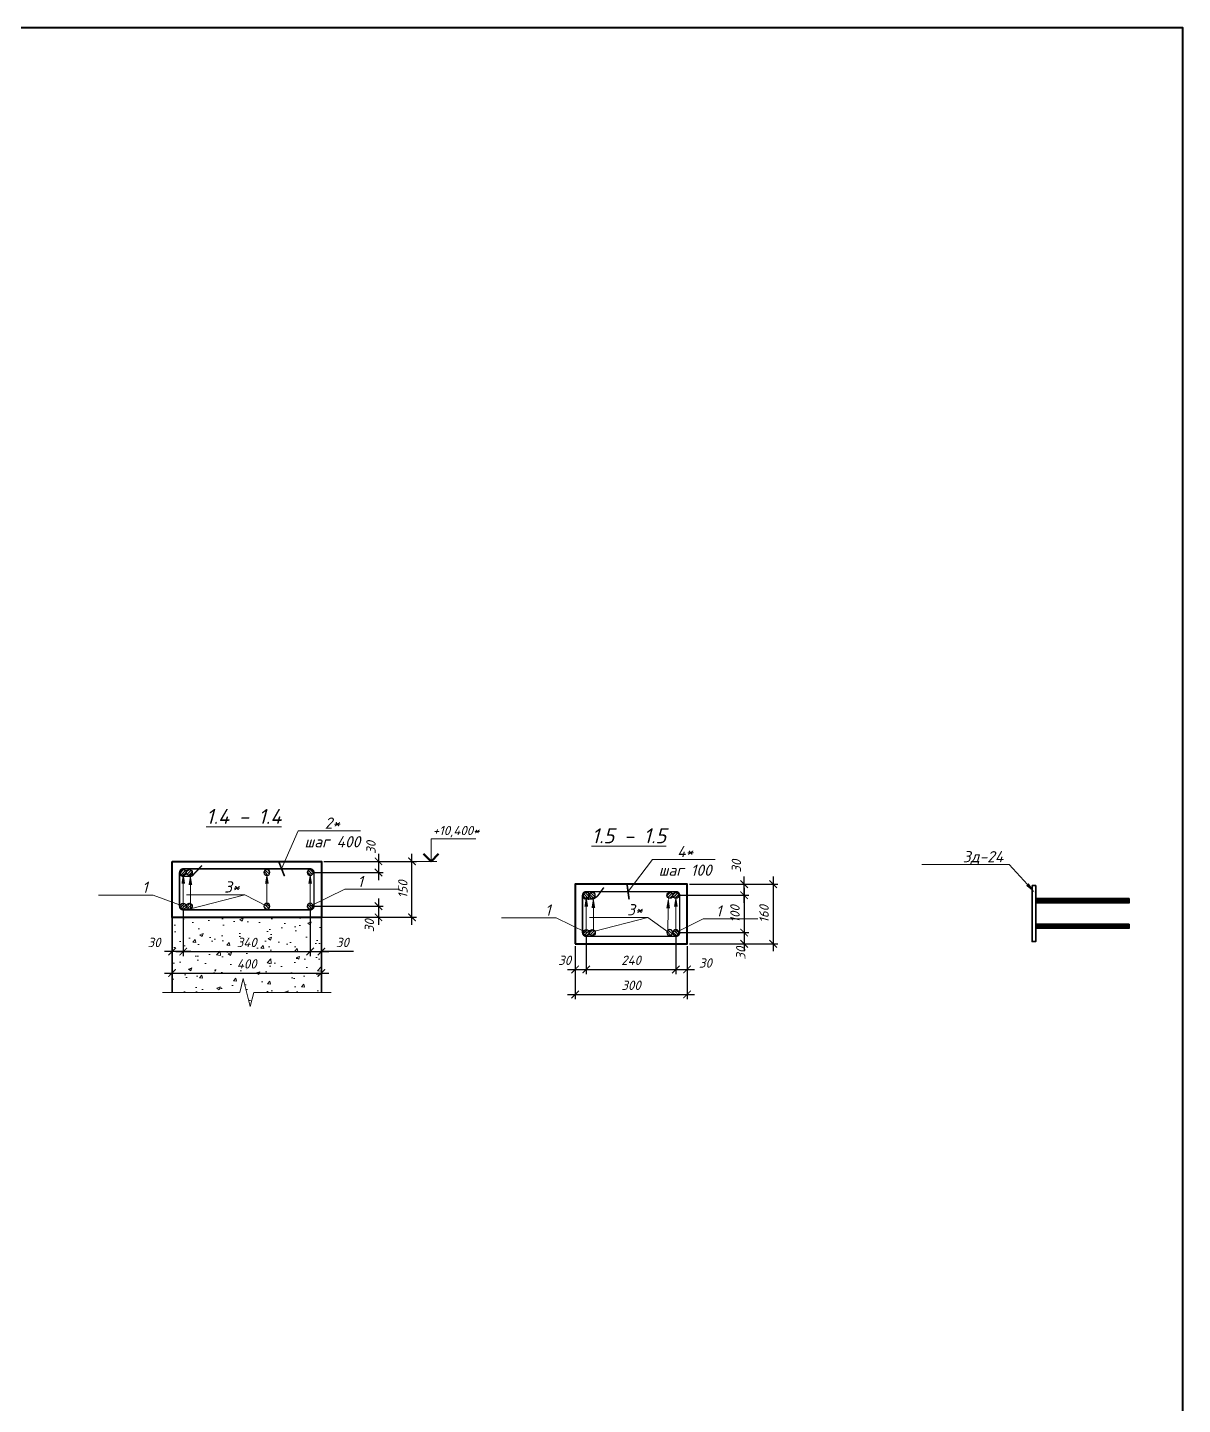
# Model space of a CAD drawing. Header units: millimetres. Extents: x -1807136 to 209800, y 0 to 410608.
# Drawn here: x 21223 to 24318, y 41194 to 44882 of the extents above; entities that cross this region are included whole.
import ezdxf
from ezdxf import colors
from ezdxf.entities.mleader import LeaderData, LeaderLine
from ezdxf.enums import TextEntityAlignment as Align
from ezdxf.math import Vec2, Vec3

# ---------------------------------------------------------------- set-up
doc = ezdxf.new("R2010")
doc.units = ezdxf.units.MM
doc.header["$PDMODE"] = 3
doc.layers.get('0').update_dxf_attribs({"lineweight": 5})
doc.layers.get('Defpoints').update_dxf_attribs({"lineweight": 0})
for name, color, linetype, lineweight in [('!!!Металл разрез', 7, 'Continuous', 35), ('#Dimensions', 7, 'Continuous', 9), ('#Арматура', 152, 'Continuous', 30), ('#Бетон разрез', 22, 'Continuous', 40), ('#Выноски', 7, 'Continuous', 15), ('#Газобетон', 152, 'Continuous', 35), ('#разм', 7, 'Continuous', 9), ('A-okno', 7, 'Continuous', 0), ('k_ Каркасы', 66, 'Continuous', 0)]:
    doc.layers.add(name, color=color, linetype=linetype, lineweight=lineweight)
doc.layers.add('#Hatch', color=252, linetype='Continuous', lineweight=5, true_color=0x696969)
doc.layers.add('#Арматура вид_2', color=7, linetype='Continuous', lineweight=35, true_color=0x616161)
doc.styles.add('STEP PR', font='isocpeui.ttf')
doc.dimstyles.new('SPDS', dxfattribs={"dimscale": 10, "dimtxt": 2.5, "dimasz": 2, "dimexe": 1.25, "dimexo": 0.625, "dimtad": 1, "dimdec": 0, "dimrnd": 0.001, "dimtxsty": 'STEP PR', "dimblk": 'ARCHTICK', "dimcen": 2.5, "dimdle": 2, "dimclrd": 256, "dimclre": 256, "dimclrt": 7, "dimadec": 0, "dimazin": 2, "dimtfac": 0.75, "dimtdec": 0, "dimtmove": 1, "dimatfit": 3, "dimfxl": 1, "dimtolj": 1, "dimarcsym": 1})

# ---------------------------------------------------------------- blocks, each defined once
blk = doc.blocks.new('*U29')
at = {"layer": '#Арматура', "lineweight": 0}
h = blk.add_hatch(dxfattribs=at)
h.set_pattern_fill('ANSI31', scale=1.6)
edge = h.paths.add_edge_path()
edge.add_arc((0, 8), 8, 0, 360)
blk.add_circle((0, 8), 8)
blk = doc.blocks.new('*U97')
at = {"layer": '#разм', "ltscale": 100, "elevation": 0}
for points in [[(4577173, -920400), (4578375, -920400)], [(4577173, -921000), (4577173, -920400)], [(4575899, -921000), (4577323, -921000)]]:
    blk.add_lwpolyline(points, dxfattribs=at)
at = {"layer": 'A-okno', "color": 0, "lineweight": 50, "ltscale": 100, "elevation": 0}
for points in [[(4577173, -921000), (4576973, -920800)], [(4577173, -921000), (4577373, -920800)]]:
    blk.add_lwpolyline(points, dxfattribs=at)
at = {"layer": '#разм', "style": 'STEP PR'}
for tag, p in [('ОТМЕТКА', (4577216, -920299)), ('ПРИМЕЧАНИЕ', (4577314, -920711))]:
    blk.add_attdef(tag, p, '', height=250, dxfattribs=at)
blk = doc.blocks.new('_ArchTick')
at = {"color": 0, "linetype": 'ByBlock', "const_width": 0.15}
blk.add_lwpolyline([(-0.5, -0.5), (0.5, 0.5)], dxfattribs=at)
blk = doc.blocks.new('*D134')
at = {"layer": '#Dimensions', "lineweight": -2, "transparency": 16777216}
for p, q in [((22017, 42648.8), (22266, 42648.8)), ((22253.5, 42478.8), (22253.5, 42668.8)), ((22017, 42498.8), (22266, 42498.8))]:
    blk.add_line(p, q, dxfattribs=at)
at = {"layer": 'Defpoints', "color": 0, "transparency": 16777216}
for p in [(22010.7, 42648.8), (22253.5, 42648.8), (22010.7, 42498.8)]:
    blk.add_point(p, dxfattribs=at)
at = {"layer": '#Dimensions', "lineweight": -2, "transparency": 16777216, "xscale": 20, "yscale": 20, "zscale": 20}
for p, rotation in [((22253.5, 42648.8), 90), ((22253.5, 42498.8), 270)]:
    blk.add_blockref('_ArchTick', p, dxfattribs=dict(at, rotation=rotation))
at = {"layer": '#Dimensions', "transparency": 16777216, "insert": (22229, 42573.8), "char_height": 25, "attachment_point": 5, "rotation": 90, "style": 'STEP PR'}
blk.add_mtext('\\A1;150', dxfattribs=at)
blk = doc.blocks.new('*D135')
at = {"layer": '#Dimensions', "lineweight": -2, "transparency": 16777216}
for p, q in [((21610.7, 42642.5), (21610.7, 42337.1)), ((22010.7, 42642.5), (22010.7, 42337.1)), ((21590.7, 42349.6), (22030.7, 42349.6))]:
    blk.add_line(p, q, dxfattribs=at)
at = {"layer": 'Defpoints', "color": 0, "transparency": 16777216}
for p in [(21610.7, 42648.8), (22010.7, 42648.8), (22010.7, 42349.6)]:
    blk.add_point(p, dxfattribs=at)
at = {"layer": '#Dimensions', "lineweight": -2, "transparency": 16777216, "xscale": 20, "yscale": 20, "zscale": 20, "rotation": 180}
blk.add_blockref('_ArchTick', (21610.7, 42349.6), dxfattribs=at)
at = {"layer": '#Dimensions', "lineweight": -2, "transparency": 16777216, "xscale": 20, "yscale": 20, "zscale": 20}
blk.add_blockref('_ArchTick', (22010.7, 42349.6), dxfattribs=at)
at = {"layer": '#Dimensions', "transparency": 16777216, "insert": (21810.7, 42374.1), "char_height": 25, "attachment_point": 5, "style": 'STEP PR'}
blk.add_mtext('\\A1;400', dxfattribs=at)
blk = doc.blocks.new('*D136')
at = {"layer": '#Dimensions', "lineweight": -2, "transparency": 16777216}
for p, q in [((21640.7, 42522.5), (21640.7, 42394.6)), ((21980.7, 42522.5), (21980.7, 42394.6)), ((21620.7, 42407.1), (22000.7, 42407.1))]:
    blk.add_line(p, q, dxfattribs=at)
at = {"layer": 'Defpoints', "color": 0, "transparency": 16777216}
for p in [(21640.7, 42528.8), (21980.7, 42528.8), (21980.7, 42407.1)]:
    blk.add_point(p, dxfattribs=at)
at = {"layer": '#Dimensions', "lineweight": -2, "transparency": 16777216, "xscale": 20, "yscale": 20, "zscale": 20, "rotation": 180}
blk.add_blockref('_ArchTick', (21640.7, 42407.1), dxfattribs=at)
at = {"layer": '#Dimensions', "lineweight": -2, "transparency": 16777216, "xscale": 20, "yscale": 20, "zscale": 20}
blk.add_blockref('_ArchTick', (21980.7, 42407.1), dxfattribs=at)
at = {"layer": '#Dimensions', "transparency": 16777216, "insert": (21810.7, 42431.6), "char_height": 25, "attachment_point": 5, "style": 'STEP PR'}
blk.add_mtext('\\A1;340', dxfattribs=at)
blk = doc.blocks.new('*D137')
at = {"layer": '#Dimensions', "lineweight": -2, "transparency": 16777216}
for p, q in [((21980.7, 42522.5), (21980.7, 42394.6)), ((22010.7, 42492.5), (22010.7, 42394.6)), ((21960.7, 42407.1), (22030.7, 42407.1)), ((22096.7, 42407.1), (22010.7, 42407.1))]:
    blk.add_line(p, q, dxfattribs=at)
at = {"layer": 'Defpoints', "color": 0, "transparency": 16777216}
for p in [(21980.7, 42528.8), (22010.7, 42498.8), (22010.7, 42407.1)]:
    blk.add_point(p, dxfattribs=at)
at = {"layer": '#Dimensions', "lineweight": -2, "transparency": 16777216, "xscale": 20, "yscale": 20, "zscale": 20, "rotation": 180}
blk.add_blockref('_ArchTick', (21980.7, 42407.1), dxfattribs=at)
at = {"layer": '#Dimensions', "lineweight": -2, "transparency": 16777216, "xscale": 20, "yscale": 20, "zscale": 20}
blk.add_blockref('_ArchTick', (22010.7, 42407.1), dxfattribs=at)
at = {"layer": '#Dimensions', "transparency": 16777216, "insert": (22067.2, 42431.6), "char_height": 25, "attachment_point": 5, "style": 'STEP PR'}
blk.add_mtext('\\A1;30', dxfattribs=at)
blk = doc.blocks.new('*D132')
at = {"layer": '#Dimensions', "lineweight": -2, "transparency": 16777216}
for p, q in [((22017, 42648.8), (22176.3, 42648.8)), ((22163.8, 42668.8), (22163.8, 42598.8)), ((21987, 42618.8), (22176.3, 42618.8))]:
    blk.add_line(p, q, dxfattribs=at)
at = {"layer": 'Defpoints', "color": 0, "transparency": 16777216}
for p in [(22010.7, 42648.8), (21980.7, 42618.8), (22163.8, 42618.8)]:
    blk.add_point(p, dxfattribs=at)
at = {"layer": '#Dimensions', "lineweight": -2, "transparency": 16777216, "xscale": 20, "yscale": 20, "zscale": 20}
for p, rotation in [((22163.8, 42648.8), 90), ((22163.8, 42618.8), 270)]:
    blk.add_blockref('_ArchTick', p, dxfattribs=dict(at, rotation=rotation))
at = {"layer": '#Dimensions', "transparency": 16777216, "insert": (22143.6, 42686), "char_height": 25, "attachment_point": 5, "rotation": 90, "style": 'STEP PR'}
blk.add_mtext('\\A1;30', dxfattribs=at)
blk = doc.blocks.new('*D133')
at = {"layer": '#Dimensions', "lineweight": -2, "transparency": 16777216}
for p, q in [((22163.8, 42548.8), (22163.8, 42478.8)), ((21987, 42528.8), (22176.3, 42528.8)), ((21987, 42498.8), (22176.3, 42498.8))]:
    blk.add_line(p, q, dxfattribs=at)
at = {"layer": 'Defpoints', "color": 0, "transparency": 16777216}
for p in [(21980.7, 42528.8), (21980.7, 42498.8), (22163.8, 42498.8)]:
    blk.add_point(p, dxfattribs=at)
at = {"layer": '#Dimensions', "lineweight": -2, "transparency": 16777216, "xscale": 20, "yscale": 20, "zscale": 20}
for p, rotation in [((22163.8, 42528.8), 90), ((22163.8, 42498.8), 270)]:
    blk.add_blockref('_ArchTick', p, dxfattribs=dict(at, rotation=rotation))
at = {"layer": '#Dimensions', "transparency": 16777216, "insert": (22139.3, 42476.3), "char_height": 25, "attachment_point": 5, "rotation": 90, "style": 'STEP PR'}
blk.add_mtext('\\A1;30', dxfattribs=at)
blk = doc.blocks.new('*U88')
at = {"color": 0, "linetype": 'ByBlock', "lineweight": -2}
for p, q in [((6.92, 0), (7.23, 1.25)), ((7.23, 1.25), (7.85, -1.25)), ((6.92, 0), (0, 0)), ((7.85, -1.25), (8.17, 0)), ((15.08, 0), (8.17, 0))]:
    blk.add_line(p, q, dxfattribs=at)
blk = doc.blocks.new('*D138')
at = {"layer": '#Dimensions', "lineweight": -2, "transparency": 16777216}
for p, q in [((21610.7, 42522.5), (21610.7, 42394.6)), ((21640.7, 42522.5), (21640.7, 42394.6)), ((21660.7, 42407.1), (21590.7, 42407.1))]:
    blk.add_line(p, q, dxfattribs=at)
at = {"layer": 'Defpoints', "color": 0, "transparency": 16777216}
for p in [(21610.7, 42528.8), (21640.7, 42528.8), (21610.7, 42407.1)]:
    blk.add_point(p, dxfattribs=at)
at = {"layer": '#Dimensions', "lineweight": -2, "transparency": 16777216, "xscale": 20, "yscale": 20, "zscale": 20, "rotation": 180}
blk.add_blockref('_ArchTick', (21610.7, 42407.1), dxfattribs=at)
at = {"layer": '#Dimensions', "lineweight": -2, "transparency": 16777216, "xscale": 20, "yscale": 20, "zscale": 20}
blk.add_blockref('_ArchTick', (21640.7, 42407.1), dxfattribs=at)
at = {"layer": '#Dimensions', "transparency": 16777216, "insert": (21562.5, 42431.6), "char_height": 25, "attachment_point": 5, "style": 'STEP PR'}
blk.add_mtext('\\A1;30', dxfattribs=at)
blk = doc.blocks.new('*D139')
at = {"layer": '#Dimensions', "lineweight": -2, "transparency": 16777216}
for p, q in [((22690.6, 42421.5), (22690.6, 42346.7)), ((22720.6, 42451.5), (22720.6, 42346.7)), ((22670.6, 42359.2), (22740.6, 42359.2))]:
    blk.add_line(p, q, dxfattribs=at)
at = {"layer": 'Defpoints', "color": 0, "transparency": 16777216}
for p in [(22720.6, 42457.8), (22690.6, 42427.8), (22720.6, 42359.2)]:
    blk.add_point(p, dxfattribs=at)
at = {"layer": '#Dimensions', "lineweight": -2, "transparency": 16777216, "xscale": 20, "yscale": 20, "zscale": 20, "rotation": 180}
blk.add_blockref('_ArchTick', (22690.6, 42359.2), dxfattribs=at)
at = {"layer": '#Dimensions', "lineweight": -2, "transparency": 16777216, "xscale": 20, "yscale": 20, "zscale": 20}
blk.add_blockref('_ArchTick', (22720.6, 42359.2), dxfattribs=at)
at = {"layer": '#Dimensions', "transparency": 16777216, "insert": (22662.7, 42383.7), "char_height": 25, "attachment_point": 5, "style": 'STEP PR'}
blk.add_mtext('\\A1;30', dxfattribs=at)
blk = doc.blocks.new('*D140')
at = {"layer": '#Dimensions', "lineweight": -2, "transparency": 16777216}
for p, q in [((22720.6, 42451.5), (22720.6, 42346.7)), ((22960.6, 42451.5), (22960.6, 42346.7)), ((22700.6, 42359.2), (22980.6, 42359.2))]:
    blk.add_line(p, q, dxfattribs=at)
at = {"layer": 'Defpoints', "color": 0, "transparency": 16777216}
for p in [(22720.6, 42457.8), (22960.6, 42457.8), (22960.6, 42359.2)]:
    blk.add_point(p, dxfattribs=at)
at = {"layer": '#Dimensions', "lineweight": -2, "transparency": 16777216, "xscale": 20, "yscale": 20, "zscale": 20, "rotation": 180}
blk.add_blockref('_ArchTick', (22720.6, 42359.2), dxfattribs=at)
at = {"layer": '#Dimensions', "lineweight": -2, "transparency": 16777216, "xscale": 20, "yscale": 20, "zscale": 20}
blk.add_blockref('_ArchTick', (22960.6, 42359.2), dxfattribs=at)
at = {"layer": '#Dimensions', "transparency": 16777216, "insert": (22840.6, 42383.7), "char_height": 25, "attachment_point": 5, "style": 'STEP PR'}
blk.add_mtext('\\A1;240', dxfattribs=at)
blk = doc.blocks.new('*D141')
at = {"layer": '#Dimensions', "lineweight": -2, "transparency": 16777216}
for p, q in [((22960.6, 42451.5), (22960.6, 42346.7)), ((22990.6, 42421.5), (22990.6, 42346.7)), ((22940.6, 42359.2), (23010.6, 42359.2))]:
    blk.add_line(p, q, dxfattribs=at)
at = {"layer": 'Defpoints', "color": 0, "transparency": 16777216}
for p in [(22960.6, 42457.8), (22990.6, 42427.8), (22990.6, 42359.2)]:
    blk.add_point(p, dxfattribs=at)
at = {"layer": '#Dimensions', "lineweight": -2, "transparency": 16777216, "xscale": 20, "yscale": 20, "zscale": 20, "rotation": 180}
blk.add_blockref('_ArchTick', (22960.6, 42359.2), dxfattribs=at)
at = {"layer": '#Dimensions', "lineweight": -2, "transparency": 16777216, "xscale": 20, "yscale": 20, "zscale": 20}
blk.add_blockref('_ArchTick', (22990.6, 42359.2), dxfattribs=at)
at = {"layer": '#Dimensions', "transparency": 16777216, "insert": (23039.8, 42376.5), "char_height": 25, "attachment_point": 5, "style": 'STEP PR'}
blk.add_mtext('\\A1;30', dxfattribs=at)
blk = doc.blocks.new('*D142')
at = {"layer": '#Dimensions', "lineweight": -2, "transparency": 16777216}
for p, q in [((23143.5, 42577.8), (23143.5, 42437.8)), ((22966.8, 42557.8), (23156, 42557.8)), ((22966.8, 42457.8), (23156, 42457.8))]:
    blk.add_line(p, q, dxfattribs=at)
at = {"layer": 'Defpoints', "color": 0, "transparency": 16777216}
for p in [(22960.6, 42557.8), (22960.6, 42457.8), (23143.5, 42457.8)]:
    blk.add_point(p, dxfattribs=at)
at = {"layer": '#Dimensions', "lineweight": -2, "transparency": 16777216, "xscale": 20, "yscale": 20, "zscale": 20}
for p, rotation in [((23143.5, 42557.8), 90), ((23143.5, 42457.8), 270)]:
    blk.add_blockref('_ArchTick', p, dxfattribs=dict(at, rotation=rotation))
at = {"layer": '#Dimensions', "transparency": 16777216, "insert": (23119, 42507.8), "char_height": 25, "attachment_point": 5, "rotation": 90, "style": 'STEP PR'}
blk.add_mtext('\\A1;100', dxfattribs=at)
blk = doc.blocks.new('*D143')
at = {"layer": '#Dimensions', "lineweight": -2, "transparency": 16777216}
for p, q in [((23143.5, 42537.8), (23143.5, 42607.8)), ((22996.8, 42587.8), (23156, 42587.8)), ((22966.8, 42557.8), (23156, 42557.8))]:
    blk.add_line(p, q, dxfattribs=at)
at = {"layer": 'Defpoints', "color": 0, "transparency": 16777216}
for p in [(22990.6, 42587.8), (23143.5, 42587.8), (22960.6, 42557.8)]:
    blk.add_point(p, dxfattribs=at)
at = {"layer": '#Dimensions', "lineweight": -2, "transparency": 16777216, "xscale": 20, "yscale": 20, "zscale": 20}
for p, rotation in [((23143.5, 42587.8), 90), ((23143.5, 42557.8), 270)]:
    blk.add_blockref('_ArchTick', p, dxfattribs=dict(at, rotation=rotation))
at = {"layer": '#Dimensions', "transparency": 16777216, "insert": (23122.8, 42635.9), "char_height": 25, "attachment_point": 5, "rotation": 90, "style": 'STEP PR'}
blk.add_mtext('\\A1;30', dxfattribs=at)
blk = doc.blocks.new('*D144')
at = {"layer": '#Dimensions', "lineweight": -2, "transparency": 16777216}
for p, q in [((22966.8, 42457.8), (23156, 42457.8)), ((23143.5, 42477.8), (23143.5, 42407.8)), ((22996.8, 42427.8), (23156, 42427.8))]:
    blk.add_line(p, q, dxfattribs=at)
at = {"layer": 'Defpoints', "color": 0, "transparency": 16777216}
for p in [(22960.6, 42457.8), (22990.6, 42427.8), (23143.5, 42427.8)]:
    blk.add_point(p, dxfattribs=at)
at = {"layer": '#Dimensions', "lineweight": -2, "transparency": 16777216, "xscale": 20, "yscale": 20, "zscale": 20}
for p, rotation in [((23143.5, 42457.8), 90), ((23143.5, 42427.8), 270)]:
    blk.add_blockref('_ArchTick', p, dxfattribs=dict(at, rotation=rotation))
at = {"layer": '#Dimensions', "transparency": 16777216, "insert": (23134.5, 42402.7), "char_height": 25, "attachment_point": 5, "rotation": 90, "style": 'STEP PR'}
blk.add_mtext('\\A1;30', dxfattribs=at)
blk = doc.blocks.new('*D145')
at = {"layer": '#Dimensions', "lineweight": -2, "transparency": 16777216}
for p, q in [((22690.6, 42421.5), (22690.6, 42279.7)), ((22990.6, 42421.5), (22990.6, 42279.7)), ((22670.6, 42292.2), (23010.6, 42292.2))]:
    blk.add_line(p, q, dxfattribs=at)
at = {"layer": 'Defpoints', "color": 0, "transparency": 16777216}
for p in [(22690.6, 42427.8), (22990.6, 42427.8), (22990.6, 42292.2)]:
    blk.add_point(p, dxfattribs=at)
at = {"layer": '#Dimensions', "lineweight": -2, "transparency": 16777216, "xscale": 20, "yscale": 20, "zscale": 20, "rotation": 180}
blk.add_blockref('_ArchTick', (22690.6, 42292.2), dxfattribs=at)
at = {"layer": '#Dimensions', "lineweight": -2, "transparency": 16777216, "xscale": 20, "yscale": 20, "zscale": 20}
blk.add_blockref('_ArchTick', (22990.6, 42292.2), dxfattribs=at)
at = {"layer": '#Dimensions', "transparency": 16777216, "insert": (22840.6, 42316.7), "char_height": 25, "attachment_point": 5, "style": 'STEP PR'}
blk.add_mtext('\\A1;300', dxfattribs=at)
blk = doc.blocks.new('*D146')
at = {"layer": '#Dimensions', "lineweight": -2, "transparency": 16777216}
for p, q in [((23221.4, 42607.8), (23221.4, 42407.8)), ((22996.8, 42587.8), (23233.9, 42587.8)), ((22996.8, 42427.8), (23233.9, 42427.8))]:
    blk.add_line(p, q, dxfattribs=at)
at = {"layer": 'Defpoints', "color": 0, "transparency": 16777216}
for p in [(22990.6, 42587.8), (22990.6, 42427.8), (23221.4, 42427.8)]:
    blk.add_point(p, dxfattribs=at)
at = {"layer": '#Dimensions', "lineweight": -2, "transparency": 16777216, "xscale": 20, "yscale": 20, "zscale": 20}
for p, rotation in [((23221.4, 42587.8), 90), ((23221.4, 42427.8), 270)]:
    blk.add_blockref('_ArchTick', p, dxfattribs=dict(at, rotation=rotation))
at = {"layer": '#Dimensions', "transparency": 16777216, "insert": (23196.9, 42507.8), "char_height": 25, "attachment_point": 5, "rotation": 90, "style": 'STEP PR'}
blk.add_mtext('\\A1;160', dxfattribs=at)
blk = doc.blocks.new('A$C2E037B08')
at = {"layer": '!!!Металл разрез'}
blk.add_lwpolyline([(-121.9, 81.9), (-111.9, 81.9), (-111.9, -68.1), (-121.9, -68.1)], close=True, dxfattribs=at)
at = {"layer": '#Арматура'}
for points in [[(138.1, 46.9), (-111.9, 46.9)], [(138.1, 46.9), (138.1, 34.9)], [(138.1, 34.9), (-111.9, 34.9)], [(138.1, -21.1), (-111.9, -21.1)], [(138.1, -33.1), (-111.9, -33.1)], [(138.1, -21.1), (138.1, -33.1)]]:
    blk.add_lwpolyline(points, dxfattribs=at)
at = {"layer": '#Арматура вид_2', "color": 7, "true_color": 0xffffff, "const_width": 12}
for points in [[(138.1, 40.9), (-111.9, 40.9)], [(138.1, -27.1), (-111.9, -27.1)]]:
    blk.add_lwpolyline(points, dxfattribs=at)

msp = doc.modelspace()

# ---------------------------------------------------------------- hatches: boundary and pattern name
at = {"layer": '#Hatch'}
h = msp.add_hatch(dxfattribs=at)
h.set_pattern_fill('AR-CONC', color=256, scale=0.5)
h.set_pattern_definition([(50, (21610.726, 42248.785), (91.092, -7.97), [9.525, -104.775]), (355, (21610.73, 42248.785), (-17.622, 95.528), [7.62, -83.82]), (100.451, (21618.32, 42248.12), (73.47, 87.559), [8.095, -89.045]), (46.184, (21610.73, 42274.18), (135.54, -21.02), [14.287, -157.162]), (96.636, (21622.02, 42272.43), (118.702, 123.713), [12.143, -133.568]), (351.184, (21610.73, 42274.18), (118.7, 123.713), [11.43, -125.73]), (21, (21623.426, 42267.835), (75.807, -51.133), [9.525, -104.775]), (326, (21623.43, 42267.835), (30.901, 92.094), [7.62, -83.82]), (71.451, (21629.74, 42263.57), (106.708, 40.961), [8.095, -89.045]), (37.5, (21610.726, 42248.785), (1.5443, 42.2775), [0, -82.804, 0, -85.09, 0, -84.1375]), (7.5, (21610.726, 42248.785), (33.41, 50.0903), [0, -48.514, 0, -80.899, 0, -32.0675]), (327.5, (21582.405, 42248.785), (67.7953, -2.8644), [0, -31.75, 0, -99.06, 0, -131.445]), (317.5, (21569.705, 42248.785), (74.0646, 12.713), [0, -41.275, 0, -65.786, 0, -93.345])])
h.paths.add_polyline_path([(22010.72592, 42498.78469), (21610.72592, 42498.78469), (21610.72592, 42297.08089), (21791.97592, 42297.08089), (21801.35092, 42334.58089), (21820.10092, 42259.58089), (21829.47592, 42297.08089), (22010.72592, 42297.08089)])

# ---------------------------------------------------------------- linework, layer by layer
at = {"layer": '#Бетон разрез'}
for points in [[(21610.72592, 42648.78469), (22010.72592, 42648.78469), (22010.72592, 42498.78469), (21610.72592, 42498.78469)], [(22690.58548, 42427.76152), (22990.58548, 42427.76152), (22990.58548, 42587.76152), (22690.58548, 42587.76152)]]:
    msp.add_lwpolyline(points, close=True, dxfattribs=at)
at = {"layer": '#Газобетон'}
msp.add_lwpolyline([(22010.72592, 42297.08089), (22010.72592, 42498.78469), (21610.72592, 42498.78469), (21610.72592, 42297.08089)], dxfattribs=at)
at = {"color": 3, "lineweight": 40}
msp.add_lwpolyline([(13722.58032, 44882.43803), (24318.13743, 44882.43803), (24318.13743, 37575.98639), (13722.58032, 37575.98639)], close=True, dxfattribs=at)
at = {"layer": 'k_ Каркасы'}
msp.add_lwpolyline([(21630.72592, 42618.78469, 4, 4, 0), (21630.72592, 42528.78469, 4, 4, 0.4142135624), (21640.72592, 42518.78469, 4, 4, 0), (21980.72592, 42518.78469, 4, 4, 0.4142135624), (21990.72592, 42528.78469, 4, 4, 0), (21990.72592, 42618.78469, 4, 4, 0.4142135624), (21980.72592, 42628.78469, 4, 4, 0), (21640.72592, 42628.78469, 4, 4, 0.4142135624), (21630.72592, 42618.78469, 4, 4, 0.4142135624), (21640.72592, 42608.78469, 4, 4, 0), (21660.60195, 42608.65397, 4, 4, 0.1830169886), (21665.93099, 42611.39637, 4, 4, 0), (21690.86871, 42637.77272, 0, 0, 0)], format="xyseb", dxfattribs=at)
at = {"layer": 'k_ Каркасы', "const_width": 4}
msp.add_lwpolyline([(22710.58548, 42557.76152), (22710.58548, 42457.76152, 0.4142135624), (22720.58548, 42447.76152), (22960.58548, 42447.76152, 0.4142135624), (22970.58548, 42457.76152), (22970.58548, 42557.76152, 0.4142135624), (22960.58548, 42567.76152), (22720.58548, 42567.76152, 0.4142135624), (22710.58548, 42557.76152, 0.4142135624), (22720.58548, 42547.76152, 0.0188096013), (22737.48081, 42547.8782, 0.1305176645), (22751.72515, 42557.05838), (22767.54281, 42578.67887)], format="xyb", dxfattribs=at)

# ---------------------------------------------------------------- block references
at = {"layer": '#Dimensions', "xscale": 0.1, "yscale": 0.1, "zscale": 0.1}
msp.add_blockref('*U97', (-435412.53293, 134748.7978, 0), dxfattribs=at).add_auto_attribs({'ОТМЕТКА': '+10,400*'})
at = {"layer": '#Арматура'}
for p in [(21640.72592, 42610.78469), (21656.72592, 42610.78469), (21640.72592, 42520.78469), (21656.72592, 42520.78469), (22944.58548, 42549.76152), (22960.58548, 42549.76152)]:
    msp.add_blockref('*U29', p, dxfattribs=at)
at = {"layer": '#Арматура', "xscale": -1}
for p in [(21864.72592, 42610.78469), (21980.72592, 42610.78469), (21864.72592, 42520.78469), (21980.72592, 42520.78469), (22720.58548, 42549.76152), (22736.58548, 42549.76152)]:
    msp.add_blockref('*U29', p, dxfattribs=at)
at = {"layer": '#Арматура', "rotation": 180}
for p in [(22720.58548, 42465.76152), (22736.58548, 42465.76152)]:
    msp.add_blockref('*U29', p, dxfattribs=at)
at = {"layer": '#Арматура', "xscale": -1, "rotation": 180}
for p in [(22944.58548, 42465.76152), (22960.58548, 42465.76152)]:
    msp.add_blockref('*U29', p, dxfattribs=at)
msp.add_blockref('A$C2E037B08', (24036.85866, 42501.94422))
at = {"xscale": -30, "yscale": -30, "zscale": -30}
msp.add_blockref('*U88', (22036.97592, 42297.08089), dxfattribs=at)

# ---------------------------------------------------------------- texts
at = {"layer": '#Dimensions', "style": 'STEP PR'}
for s, p in [('%%U1.4 - 1.4', (21802.71132, 42749.08788)), ('%%U1.5 - 1.5', (22834.85631, 42697.2637))]:
    msp.add_text(s, height=40, dxfattribs=at).set_placement(p, align=Align.CENTER)

# ---------------------------------------------------------------- dimensions: what is measured, and where the dimension line sits
at = {"layer": '#Dimensions'}
for base, p1, p2, override, picture, middle in [((22163.83789, 42618.78469), (22010.72592, 42648.78469), (21980.72592, 42618.78469), {"dimscale": 10, "dimgap": 1.2, "dimrnd": 5, "dimtxsty": 'STEP PR', "dimblk1": 'ArchTick', "dimblk2": 'ArchTick', "dimsah": 1, "dimclrt": 256}, '*D132', (22168.13703, 42686.01154)), ((23143.51269, 42587.76152), (22960.58548, 42557.76152), (22990.58548, 42587.76152), {"dimgap": 1.2, "dimrnd": 5, "dimtxsty": 'STEP PR', "dimblk1": 'ArchTick', "dimblk2": 'ArchTick', "dimsah": 1, "dimclrt": 256}, '*D143', (23147.26952, 42635.9302)), ((22163.83789, 42498.78469), (21980.72592, 42528.78469), (21980.72592, 42498.78469), {"dimscale": 10, "dimgap": 1.2, "dimrnd": 5, "dimtxsty": 'STEP PR', "dimblk1": 'ArchTick', "dimblk2": 'ArchTick', "dimsah": 1, "dimclrt": 256}, '*D133', (22163.83789, 42476.28672)), ((23143.51269, 42427.76152), (22960.58548, 42457.76152), (22990.58548, 42427.76152), {"dimgap": 1.2, "dimrnd": 5, "dimtxsty": 'STEP PR', "dimblk1": 'ArchTick', "dimblk2": 'ArchTick', "dimsah": 1, "dimclrt": 256}, '*D144', (23158.99951, 42402.68347))]:
    dim = msp.add_linear_dim(base=base, p1=p1, p2=p2, angle=90, dimstyle='SPDS', override=override, dxfattribs=at)
    dim.commit()
    dim.dimension.update_dxf_attribs({"geometry": picture, "text_midpoint": middle, "dimtype": 160})
for base, p1, p2, override, picture, middle in [((22010.72592, 42349.57002), (21610.72592, 42648.78469), (22010.72592, 42648.78469), {"dimgap": 1.2, "dimrnd": 5, "dimblk1": 'ArchTick', "dimblk2": 'ArchTick', "dimsah": 1, "dimclrt": 256}, '*D135', (21810.72592, 42374.07002)), ((21980.72592, 42407.11125), (21640.72592, 42528.78469), (21980.72592, 42528.78469), {"dimscale": 10, "dimgap": 1.2, "dimrnd": 5, "dimtxsty": 'STEP PR', "dimblk1": 'ArchTick', "dimblk2": 'ArchTick', "dimsah": 1, "dimclrt": 256}, '*D136', (21810.72592, 42431.61125)), ((22960.58548, 42359.17382), (22720.58548, 42457.76152), (22960.58548, 42457.76152), {"dimgap": 1.2, "dimrnd": 5, "dimtxsty": 'STEP PR', "dimblk1": 'ArchTick', "dimblk2": 'ArchTick', "dimsah": 1, "dimclrt": 256}, '*D140', (22840.58548, 42383.67382)), ((22990.58548, 42292.15354), (22690.58548, 42427.76152), (22990.58548, 42427.76152), {"dimgap": 1.2, "dimrnd": 5, "dimtxsty": 'STEP PR', "dimblk1": 'ArchTick', "dimblk2": 'ArchTick', "dimsah": 1, "dimclrt": 256}, '*D145', (22840.58548, 42316.65354))]:
    dim = msp.add_linear_dim(base=base, p1=p1, p2=p2, dimstyle='SPDS', override=override, dxfattribs=at)
    dim.commit()
    dim.dimension.update_dxf_attribs({"geometry": picture, "text_midpoint": middle})
for base, p1, p2, override, picture, middle in [((22253.50969, 42648.78469), (22010.72592, 42498.78469), (22010.72592, 42648.78469), {"dimscale": 10, "dimgap": 1.2, "dimrnd": 5, "dimtxsty": 'STEP PR', "dimblk1": 'ArchTick', "dimblk2": 'ArchTick', "dimsah": 1, "dimclrt": 256}, '*D134', (22229.00969, 42573.78469)), ((23221.38056, 42427.76152), (22990.58548, 42587.76152), (22990.58548, 42427.76152), {"dimgap": 1.2, "dimrnd": 5, "dimtxsty": 'STEP PR', "dimblk1": 'ArchTick', "dimblk2": 'ArchTick', "dimsah": 1, "dimclrt": 256}, '*D146', (23196.88056, 42507.76152)), ((23143.51269, 42457.76152), (22960.58548, 42557.76152), (22960.58548, 42457.76152), {"dimgap": 1.2, "dimrnd": 5, "dimtxsty": 'STEP PR', "dimblk1": 'ArchTick', "dimblk2": 'ArchTick', "dimsah": 1, "dimclrt": 256}, '*D142', (23119.01269, 42507.76152))]:
    dim = msp.add_linear_dim(base=base, p1=p1, p2=p2, angle=90, dimstyle='SPDS', override=override, dxfattribs=at)
    dim.commit()
    dim.dimension.update_dxf_attribs({"geometry": picture, "text_midpoint": middle})
for base, p1, p2, override, picture, middle in [((21610.72592, 42407.11125), (21640.72592, 42528.78469), (21610.72592, 42528.78469), {"dimgap": 1.2, "dimrnd": 5, "dimtxsty": 'STEP PR', "dimblk1": 'ArchTick', "dimblk2": 'ArchTick', "dimsah": 1, "dimclrt": 256}, '*D138', (21562.50419, 42407.11125)), ((22010.72592, 42407.11125), (21980.72592, 42528.78469), (22010.72592, 42498.78469), {"dimscale": 10, "dimgap": 1.2, "dimrnd": 5, "dimtxsty": 'STEP PR', "dimblk1": 'ArchTick', "dimblk2": 'ArchTick', "dimsah": 1, "dimclrt": 256}, '*D137', (22067.19886, 42403.37921)), ((22720.58548, 42359.17382), (22690.58548, 42427.76152), (22720.58548, 42457.76152), {"dimgap": 1.2, "dimrnd": 5, "dimtxsty": 'STEP PR', "dimblk1": 'ArchTick', "dimblk2": 'ArchTick', "dimsah": 1, "dimclrt": 256}, '*D139', (22662.7081, 42359.17382)), ((22990.58548, 42359.17382), (22960.58548, 42457.76152), (22990.58548, 42427.76152), {"dimgap": 1.2, "dimrnd": 5, "dimtxsty": 'STEP PR', "dimblk1": 'ArchTick', "dimblk2": 'ArchTick', "dimsah": 1, "dimclrt": 256}, '*D141', (23039.79915, 42352.02098))]:
    dim = msp.add_linear_dim(base=base, p1=p1, p2=p2, dimstyle='SPDS', override=override, dxfattribs=at)
    dim.commit()
    dim.dimension.update_dxf_attribs({"geometry": picture, "text_midpoint": middle, "dimtype": 160})

# ---------------------------------------------------------------- leaders
at = {"layer": '#Выноски'}
ml = msp.add_multileader_mtext('Standard', dxfattribs=at)
ml.set_content('\\A1;2*\\Pшаг 400', color=256, style='STEP PR')
ml.set_leader_properties(color=256, linetype='ByLayer', lineweight=-1)
ml.set_arrow_properties(name='ARCHTICK')
ml.build(insert=Vec2(0, 0))
ml.multileader.update_dxf_attribs({"text_left_attachment_type": 6, "text_right_attachment_type": 6, "dogleg_length": 0, "arrow_head_size": 30, "scale": 0.1})
ctx = ml.context
ctx.base_point, ctx.scale, ctx.char_height, ctx.arrow_head_size, ctx.landing_gap_size, ctx.plane_origin = Vec3(21948.27653, 42730.35067), 0.1, 30, 30, 12.5, Vec3(22829.65656, 41748.46999)
ctx.left_attachment, ctx.right_attachment, ctx.text_align_type = 6, 6, 1
notes = []
notes.append((ctx, [(0, (1, 1, 0), (21948.27653, 42730.35067), (1, 0), 0, [(1, [(21904.13148, 42628.78469)], 0, [])])]))
ctx.mtext.insert, ctx.mtext.rotation, ctx.mtext.alignment, ctx.mtext.flow_direction = Vec3(22040.2879, 42766.35067), 6.2831853072, 2, 5
ml = msp.add_multileader_mtext('Standard', dxfattribs=at)
ml.set_content('\\A1;4*\\Pшаг 100', color=256, style='STEP PR')
ml.set_leader_properties(color=256, linetype='ByLayer', lineweight=-1)
ml.set_arrow_properties(name='ARCHTICK')
ml.build(insert=Vec2(0, 0))
ml.multileader.update_dxf_attribs({"text_left_attachment_type": 6, "text_right_attachment_type": 6, "dogleg_length": 0, "arrow_head_size": 30, "scale": 0.1})
ctx = ml.context
ctx.base_point, ctx.scale, ctx.char_height, ctx.arrow_head_size, ctx.landing_gap_size, ctx.plane_origin = Vec3(22898.26883, 42654.04629), 0.1, 30, 30, 12.5, Vec3(23714.48597, 41753.87614)
ctx.left_attachment, ctx.right_attachment, ctx.text_align_type = 6, 6, 1
notes.append((ctx, [(0, (1, 1, 0), (22898.26883, 42654.04629), (1, 0), 0, [(1, [(22832.46763, 42567.76152)], 0, [])])]))
ctx.mtext.insert, ctx.mtext.rotation, ctx.mtext.alignment, ctx.mtext.flow_direction = Vec3(22985.6211, 42690.04629), 6.2831853072, 2, 5
ml = msp.add_multileader_mtext('Standard', dxfattribs=at)
ml.set_content('\\A1; Зд-24           ', color=256, style='STEP PR')
ml.set_leader_properties(color=256, linetype='ByLayer', lineweight=-1)
ml.build(insert=Vec2(0, 0))
ml.multileader.update_dxf_attribs({"text_left_attachment_type": 6, "text_right_attachment_type": 6, "dogleg_length": 0, "arrow_head_size": 30, "scale": 0.1})
ctx = ml.context
ctx.base_point, ctx.scale, ctx.char_height, ctx.arrow_head_size, ctx.landing_gap_size, ctx.plane_origin = Vec3(23694.4594, 42640.30659), 0.1, 30, 30, 12.5, Vec3(26572.1618, 41472.95096)
ctx.left_attachment, ctx.right_attachment, ctx.text_align_type = 6, 6, 1
notes.append((ctx, [(1, (1, 1, 0), (23853.82303, 42640.30659), (-1, 0), 0, [(3, [(23922.69738, 42564.72639)], 0, [])])]))
ctx.mtext.insert, ctx.mtext.rotation, ctx.mtext.alignment, ctx.mtext.flow_direction = Vec3(23774.14121, 42676.30659), 6.2831853072, 2, 5
ml = msp.add_multileader_mtext('Standard', dxfattribs=at)
ml.set_content('\\A1; 1           ', color=256, style='STEP PR')
ml.set_leader_properties(color=256, linetype='ByLayer', lineweight=-1)
ml.build(insert=Vec2(0, 0))
ml.multileader.update_dxf_attribs({"text_left_attachment_type": 6, "text_right_attachment_type": 6, "dogleg_length": 0, "arrow_head_size": 30, "scale": 0.1})
ctx = ml.context
ctx.base_point, ctx.scale, ctx.char_height, ctx.arrow_head_size, ctx.landing_gap_size, ctx.plane_origin = Vec3(21496.53424, 42558.3325), 0.1, 30, 30, 12.5, Vec3(24372.80429, 41398.45603)
ctx.left_attachment, ctx.right_attachment, ctx.text_align_type = 6, 6, 1
notes.append((ctx, [(1, (1, 1, 0), (21560.17061, 42558.3325), (-1, 0), 0, [(3, [(21640.72592, 42618.78469), (21640.72592, 42528.78469)], 0, [])])]))
ctx.mtext.insert, ctx.mtext.rotation, ctx.mtext.alignment, ctx.mtext.flow_direction = Vec3(21528.35242, 42594.3325), 6.2831853072, 2, 5
ml = msp.add_multileader_mtext('Standard', dxfattribs=at)
ml.set_content('\\A1;3*           ', color=256, style='STEP PR')
ml.set_leader_properties(color=256, linetype='ByLayer', lineweight=-1)
ml.build(insert=Vec2(0, 0))
ml.multileader.update_dxf_attribs({"text_left_attachment_type": 6, "text_right_attachment_type": 6, "dogleg_length": 0, "arrow_head_size": 30, "scale": 0.1})
ctx = ml.context
ctx.base_point, ctx.scale, ctx.char_height, ctx.arrow_head_size, ctx.landing_gap_size, ctx.plane_origin = Vec3(21736.37673, 42559.20517), 0.1, 30, 30, 12.5, Vec3(24558.2083, 41400.23853)
ctx.left_attachment, ctx.right_attachment, ctx.text_align_type = 6, 6, 1
notes.append((ctx, [(1, (1, 1, 0), (21805.51309, 42559.20517), (-1, 0), 0, [(3, [(21659.60627, 42615.11486), (21659.95181, 42521.66365)], 0, []), (2, [(21864.72592, 42618.78469), (21864.72592, 42528.78469)], 0, [])])]))
ctx.mtext.insert, ctx.mtext.rotation, ctx.mtext.alignment, ctx.mtext.flow_direction = Vec3(21770.94491, 42595.20517), 6.2831853072, 2, 5
ml = msp.add_multileader_mtext('Standard', dxfattribs=at)
ml.set_content('\\A1; 1           ', color=256, style='STEP PR')
ml.set_leader_properties(color=256, linetype='ByLayer', lineweight=-1)
ml.build(insert=Vec2(0, 0))
ml.multileader.update_dxf_attribs({"text_left_attachment_type": 6, "text_right_attachment_type": 6, "dogleg_length": 0, "arrow_head_size": 30, "scale": 0.1})
ctx = ml.context
ctx.base_point, ctx.scale, ctx.char_height, ctx.arrow_head_size, ctx.landing_gap_size, ctx.plane_origin = Vec3(22073.57934, 42573.85549), 0.1, 30, 30, 12.5, Vec3(24864.24354, 41393.30932)
ctx.left_attachment, ctx.right_attachment, ctx.text_align_type = 6, 6, 1
notes.append((ctx, [(0, (1, 1, 0), (22073.57934, 42573.85549), (1, 0), 0, [(3, [(21980.72592, 42618.78469), (21980.72592, 42528.78469)], 0, [])])]))
ctx.mtext.insert, ctx.mtext.rotation, ctx.mtext.alignment, ctx.mtext.flow_direction = Vec3(22105.39752, 42609.85549), 6.2831853072, 2, 5
ml = msp.add_multileader_mtext('Standard', dxfattribs=at)
ml.set_content('\\A1; 1           ', color=256, style='STEP PR')
ml.set_leader_properties(color=256, linetype='ByLayer', lineweight=-1)
ml.build(insert=Vec2(0, 0))
ml.multileader.update_dxf_attribs({"text_left_attachment_type": 6, "text_right_attachment_type": 6, "dogleg_length": 0, "arrow_head_size": 30, "scale": 0.1})
ctx = ml.context
ctx.base_point, ctx.scale, ctx.char_height, ctx.arrow_head_size, ctx.landing_gap_size, ctx.plane_origin = Vec3(22576.3938, 42497.30932), 0.1, 30, 30, 12.5, Vec3(25452.66385, 41337.43285)
ctx.left_attachment, ctx.right_attachment, ctx.text_align_type = 6, 6, 1
notes.append((ctx, [(1, (1, 1, 0), (22640.03017, 42497.30932), (-1, 0), 0, [(3, [(22720.58548, 42557.76152), (22720.58548, 42457.76152)], 0, [])])]))
ctx.mtext.insert, ctx.mtext.rotation, ctx.mtext.alignment, ctx.mtext.flow_direction = Vec3(22608.21198, 42533.30932), 6.2831853072, 2, 5
ml = msp.add_multileader_mtext('Standard', dxfattribs=at)
ml.set_content('\\A1;3*           ', color=256, style='STEP PR')
ml.set_leader_properties(color=256, linetype='ByLayer', lineweight=-1)
ml.build(insert=Vec2(0, 0))
ml.multileader.update_dxf_attribs({"text_left_attachment_type": 6, "text_right_attachment_type": 6, "dogleg_length": 0, "arrow_head_size": 30, "scale": 0.1})
ctx = ml.context
ctx.base_point, ctx.scale, ctx.char_height, ctx.arrow_head_size, ctx.landing_gap_size, ctx.plane_origin = Vec3(22816.23628, 42498.18199), 0.1, 30, 30, 12.5, Vec3(25638.06786, 41339.21535)
ctx.left_attachment, ctx.right_attachment, ctx.text_align_type = 6, 6, 1
notes.append((ctx, [(1, (1, 1, 0), (22885.37265, 42498.18199), (-1, 0), 0, [(3, [(22739.46583, 42554.09168), (22739.81137, 42460.64047)], 0, []), (2, [(22940.47102, 42552.90653), (22938.89771, 42460.30444)], 0, [])])]))
ctx.mtext.insert, ctx.mtext.rotation, ctx.mtext.alignment, ctx.mtext.flow_direction = Vec3(22850.80447, 42534.18199), 6.2831853072, 2, 5
ml = msp.add_multileader_mtext('Standard', dxfattribs=at)
ml.set_content('\\A1; 1           ', color=256, style='STEP PR')
ml.set_leader_properties(color=256, linetype='ByLayer', lineweight=-1)
ml.build(insert=Vec2(0, 0))
ml.multileader.update_dxf_attribs({"text_left_attachment_type": 6, "text_right_attachment_type": 6, "dogleg_length": 0, "arrow_head_size": 30, "scale": 0.1})
ctx = ml.context
ctx.base_point, ctx.scale, ctx.char_height, ctx.arrow_head_size, ctx.landing_gap_size, ctx.plane_origin = Vec3(23034.12072, 42494.83231), 0.1, 30, 30, 12.5, Vec3(25844.1031, 41332.28614)
ctx.left_attachment, ctx.right_attachment, ctx.text_align_type = 6, 6, 1
notes.append((ctx, [(0, (1, 1, 0), (23034.12072, 42494.83231), (1, 0), 0, [(3, [(22960.58548, 42557.76152), (22960.58548, 42457.76152)], 0, [])])]))
ctx.mtext.insert, ctx.mtext.rotation, ctx.mtext.alignment, ctx.mtext.flow_direction = Vec3(23065.9389, 42530.83231), 6.2831853072, 2, 5
for ctx, leaders in notes:
    for number, flags, end, landing, length, lines in leaders:
        leader = LeaderData()
        leader.index, (leader.has_last_leader_line, leader.has_dogleg_vector, leader.attachment_direction) = number, flags
        leader.last_leader_point, leader.dogleg_vector, leader.dogleg_length = Vec3(end), Vec3(landing), length
        for number, points, colour, breaks in lines:
            line = LeaderLine()
            line.index, line.vertices, line.color, line.breaks = number, Vec3.list(points), colors.encode_raw_color(colour), breaks
            leader.lines.append(line)
        ctx.leaders.append(leader)

doc.saveas('drawing.dxf')
